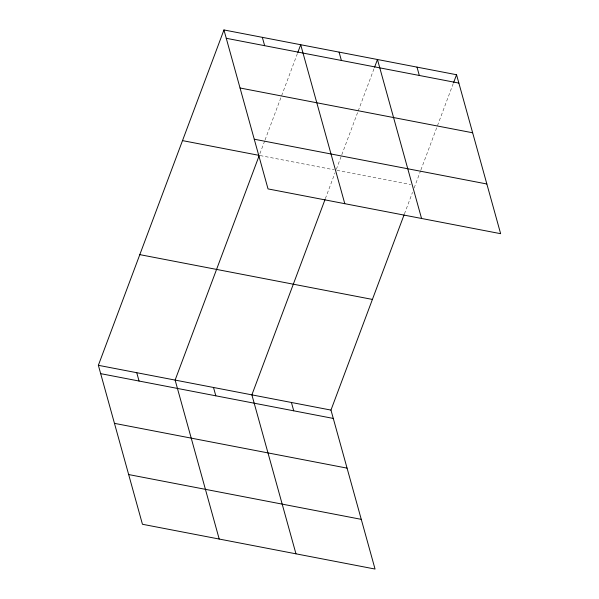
<?xml version="1.0" encoding="UTF-8"?>
<svg xmlns="http://www.w3.org/2000/svg" width="599" height="599" viewBox="0 0 599 599"><rect width="100%" height="100%" fill="white"/><g stroke="black" fill="none" stroke-linecap="round" stroke-linejoin="round"><path stroke-width="0.45" stroke-dasharray="3 2.25" d="M259.906 153.681L264.728 140.81M265.05 139.956L297.493 53.311M325.347 198.681L335.051 172.767M336.346 169.315L341.482 155.59M341.804 154.737L357.873 111.841M358.195 110.98L374.255 68.084M404.437 213.91L412.524 192.316M414.141 187.996L420.573 170.82M420.895 169.959L453.338 83.313M260.183 155.575L334.197 169.824M336.923 170.348L410.615 184.537"/><path stroke-width="0.9" d="M404.108 214.771L330.97 410.09L375.049 569.05L142.45 524.267L98.363 365.308L223.951 29.95L456.55 74.733L500.637 233.692L268.03 188.91L223.951 29.95M258.94 156.257L175.125 380.088L219.204 539.04M297.815 52.45L300.705 44.73L344.792 203.69M325.025 199.542L251.879 394.861L295.966 553.82M374.577 67.23L377.467 59.511L421.554 218.47M453.66 82.46L456.55 74.733M226.265 38.291L458.864 83.081M240.049 87.993L472.648 132.783M254.253 139.208L486.852 183.99M182.508 140.615L259.262 155.396M139.807 254.635L372.413 299.425M98.363 365.308L330.97 410.09M100.677 373.649L333.284 418.431M114.461 423.351L347.061 468.133M128.665 474.558L361.264 519.348M417.009 67.125L419.322 75.467M339.086 52.12L341.4 60.462M262.332 37.34L264.646 45.681M291.421 402.476L293.735 410.817M213.506 387.478L215.82 395.819M136.744 372.698L139.058 381.039"/></g></svg>
